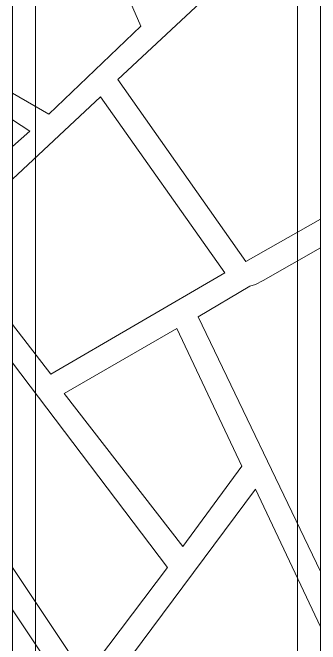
# Model space of a CAD drawing. Extents: x -66030 to 95157, y -13132 to 45879.
# Drawn here: x -49142 to -48513, y 26742 to 28032 of the extents above; entities that cross this region are included whole.
import ezdxf

# ---------------------------------------------------------------- set-up
doc = ezdxf.new("R2010")
doc.units = 0
doc.header["$LTSCALE"] = 100
doc.header["$MEASUREMENT"] = 0
doc.layers.get('0').update_dxf_attribs({"linetype": 'CONTINUOUS'})

msp = doc.modelspace()

# ---------------------------------------------------------------- linework, layer by layer
at = {"lineweight": 0}
for points in [[(-48513, 24422.6), (-49141.9, 24422.6), (-49141.9, 29164.4), (-48513, 29164.4), (-48513, 24422.6)], [(-48559.9, 24469.4), (-48559.9, 29113.6), (-49095, 29113.6), (-49095, 24469.4), (-48559.9, 24469.4)], [(-49036.4, 27254.4), (-48806, 27387.2), (-48673.2, 27106), (-48794.2, 26941.9), (-49036.4, 27254.4)]]:
    msp.add_lwpolyline(points, close=True, dxfattribs=at)
for points in [[(-49001.3, 28281.7), (-48880.2, 28004.3), (-49067.7, 27824.7), (-49141.9, 27867.6), (-49141.9, 27813), (-49106.7, 27789.5), (-49141.9, 27758.3), (-49141.9, 27691.9), (-48962.2, 27859.8), (-48708.3, 27500.5), (-49063.8, 27293.5), (-49141.9, 27395), (-49141.9, 27316.9), (-48825.5, 26899), (-48993.4, 26676.3), (-49141.9, 26899), (-49141.9, 26813), (-48946.6, 26520.1)], [(-48962.2, 26633.4), (-48645.8, 27059.1), (-48513, 26777.9), (-48513, 26891.1), (-48763, 27410.6), (-48657.5, 27473.1), (-48645.8, 27477), (-48645.8, 27477), (-48645.8, 27477), (-48645.8, 27477), (-48645.8, 27477), (-48645.8, 27477), (-48630.2, 27484.9), (-48513, 27551.3), (-48513, 27609.8), (-48665.3, 27523.9), (-48927, 27895), (-48579.4, 28219.2)]]:
    msp.add_lwpolyline(points, dxfattribs=at)

doc.saveas('drawing.dxf')
